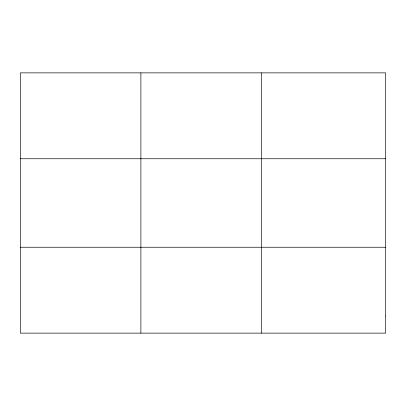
<?xml version="1.0" encoding="UTF-8"?>
<svg xmlns="http://www.w3.org/2000/svg" width="406" height="406" viewBox="0 0 406 406"><rect width="100%" height="100%" fill="white"/><g stroke="black" fill="none" stroke-linecap="round" stroke-linejoin="round"><path stroke-width="0.61" d="M140.882 333.133L140.882 72.867M261.464 333.133L261.464 72.867M20.3 158.756L385.7 158.756M20.3 247.244L385.7 247.244M385.7 315.954L385.7 333.133L20.3 333.133L20.3 72.867L385.7 72.867L385.7 315.954"/></g></svg>
